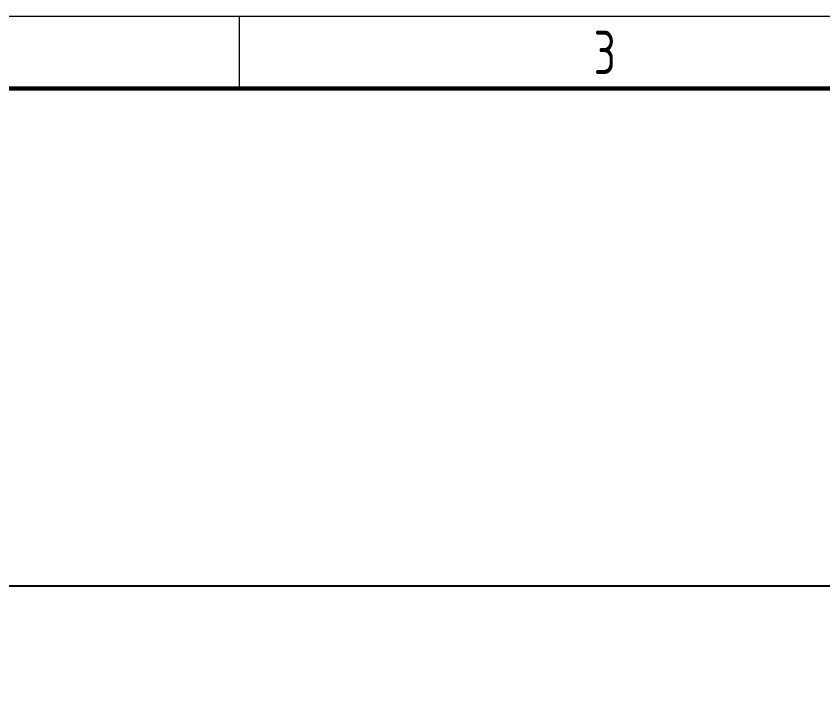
# Model space of a CAD drawing. Header units: millimetres. Extents: x 36943 to 66361, y 17600 to 38376.
# Drawn here: x 43771 to 47671, y 35035 to 38376 of the extents above; entities that cross this region are included whole.
import ezdxf
from ezdxf.enums import TextEntityAlignment as Align

# ---------------------------------------------------------------- set-up
doc = ezdxf.new("R2010")
doc.units = ezdxf.units.MM
doc.layers.get('0').update_dxf_attribs({"color": 2})
doc.layers.add('1', color=130, linetype='Continuous', lineweight=9)
doc.styles.add('C', font='gbenor.shx', dxfattribs={"width": 0.85, "bigfont": 'gbcbig.shx'})

msp = doc.modelspace()

# ---------------------------------------------------------------- linework, layer by layer
at = {"color": 2, "linetype": 'ByBlock', "lineweight": -2}
msp.add_line((53765.8, 35622.9), (41887.3, 35622.9), dxfattribs=at)
at = {"layer": '1', "color": 3, "lineweight": 9}
msp.add_line((44850.2, 38026.7), (44850.2, 38376.4), dxfattribs=at)
msp.add_lwpolyline([(36945.3, 17599.9), (36945.3, 38376.4), (66361.3, 38376.4), (66361.3, 17599.9)], close=True, dxfattribs=at)
at = {"layer": '1', "color": 3, "lineweight": 9, "const_width": 21}
msp.add_lwpolyline([(37819.8, 17949.7), (37819.8, 38026.7), (66011.5, 38026.7), (66011.5, 17949.7)], close=True, dxfattribs=at)

# ---------------------------------------------------------------- texts
at = {"layer": '1', "color": 3, "lineweight": 9, "style": 'C', "width": 0.85}
msp.add_text('3', height=209.9, dxfattribs=at).set_placement((46616.6, 38201.6), align=Align.MIDDLE)

doc.saveas('drawing.dxf')
